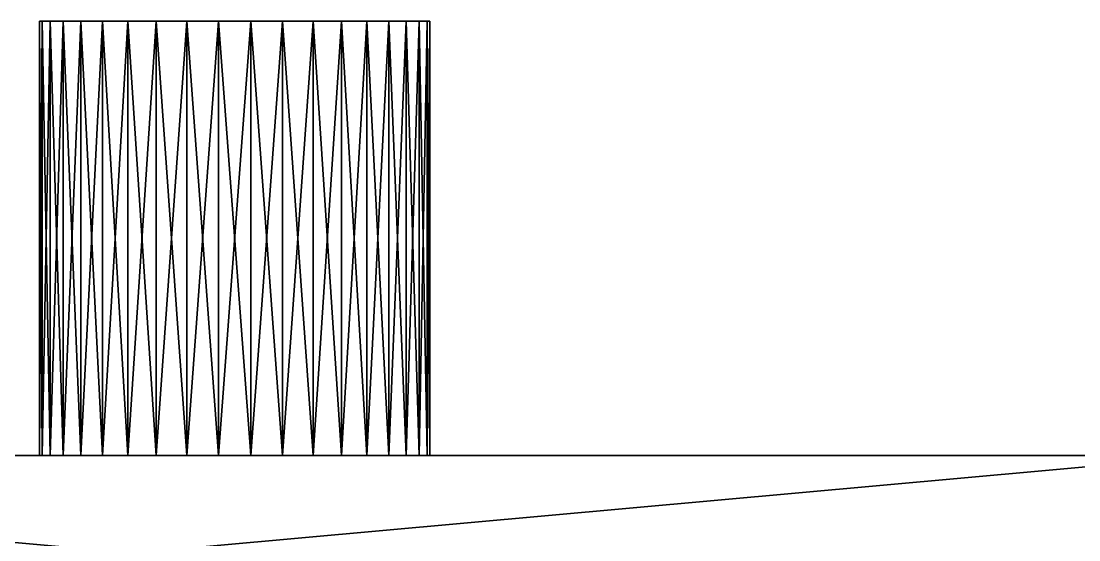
# Model space of a CAD drawing. Extents: x 0 to 100000, y 0 to 11296.
# Drawn here: x 70724 to 78085, y 6952 to 10561 of the extents above; entities that cross this region are included whole.
import ezdxf

# ---------------------------------------------------------------- set-up
doc = ezdxf.new("R2010")
doc.units = 0

msp = doc.modelspace()

# ---------------------------------------------------------------- linework, layer by layer
for points in [[(70871.210938, 10561.474609, 35267.363281), (70871.210938, 7539.474609, 35267.363281), (70852.695313, 7539.474609, 35490.851563)], [(70871.210938, 10561.474609, 35267.363281), (70852.695313, 7539.474609, 35490.851563), (70852.695313, 10561.474609, 35490.851563)], [(70852.695313, 10561.474609, 67264.664063), (70852.695313, 10561.474609, 35490.851563), (70852.695313, 7539.474609, 67264.664063)], [(70852.695313, 7539.474609, 67264.664063), (70852.695313, 10561.474609, 35490.851563), (70852.695313, 7539.474609, 35490.851563)], [(70852.695313, 10561.474609, 67264.664063), (70852.695313, 7539.474609, 67264.664063), (70871.210938, 7539.474609, 67488.15625)], [(70852.695313, 10561.474609, 67264.664063), (70871.210938, 7539.474609, 67488.15625), (70871.210938, 10561.474609, 67488.15625)], [(73568.320313, 10561.474609, 35490.851563), (70852.695313, 10561.474609, 35490.851563), (73568.320313, 10561.474609, 67264.664063)], [(73568.320313, 10561.474609, 67264.664063), (70852.695313, 10561.474609, 35490.851563), (70852.695313, 10561.474609, 67264.664063)], [(72953.15625, 10561.474609, 68401.382813), (70852.695313, 10561.474609, 67264.664063), (72755.9375, 10561.474609, 68508.117188)], [(72755.9375, 10561.474609, 68508.117188), (70852.695313, 10561.474609, 67264.664063), (72543.828125, 10561.474609, 68580.929688)], [(73568.320313, 10561.474609, 35490.851563), (70871.210938, 10561.474609, 35267.363281), (70852.695313, 10561.474609, 35490.851563)], [(72953.15625, 10561.474609, 68401.382813), (73130.125, 10561.474609, 68263.640625), (70852.695313, 10561.474609, 67264.664063)], [(70852.695313, 10561.474609, 67264.664063), (73130.125, 10561.474609, 68263.640625), (73282.015625, 10561.474609, 68098.65625)], [(70852.695313, 10561.474609, 67264.664063), (73282.015625, 10561.474609, 68098.65625), (73404.664063, 10561.474609, 67910.921875)], [(73404.664063, 10561.474609, 67910.921875), (73494.75, 10561.474609, 67705.554688), (70852.695313, 10561.474609, 67264.664063)], [(70852.695313, 10561.474609, 67264.664063), (73494.75, 10561.474609, 67705.554688), (73549.804688, 10561.474609, 67488.15625)], [(70852.695313, 10561.474609, 67264.664063), (73549.804688, 10561.474609, 67488.15625), (73568.320313, 10561.474609, 67264.664063)], [(70871.210938, 10561.474609, 67488.15625), (71467.851563, 10561.474609, 68401.382813), (70852.695313, 10561.474609, 67264.664063)], [(70852.695313, 10561.474609, 67264.664063), (71467.851563, 10561.474609, 68401.382813), (71665.078125, 10561.474609, 68508.117188)], [(70852.695313, 10561.474609, 67264.664063), (71665.078125, 10561.474609, 68508.117188), (71877.179688, 10561.474609, 68580.929688)], [(71877.179688, 10561.474609, 68580.929688), (72098.375, 10561.474609, 68617.84375), (70852.695313, 10561.474609, 67264.664063)], [(70852.695313, 10561.474609, 67264.664063), (72098.375, 10561.474609, 68617.84375), (72322.632813, 10561.474609, 68617.84375)], [(70852.695313, 10561.474609, 67264.664063), (72322.632813, 10561.474609, 68617.84375), (72543.828125, 10561.474609, 68580.929688)], [(70926.257813, 10561.474609, 35049.964844), (70926.257813, 7539.474609, 35049.964844), (70871.210938, 7539.474609, 35267.363281)], [(70926.257813, 10561.474609, 35049.964844), (70871.210938, 7539.474609, 35267.363281), (70871.210938, 10561.474609, 35267.363281)], [(70871.210938, 10561.474609, 67488.15625), (70871.210938, 7539.474609, 67488.15625), (70926.257813, 7539.474609, 67705.554688)], [(70871.210938, 10561.474609, 67488.15625), (70926.257813, 7539.474609, 67705.554688), (70926.257813, 10561.474609, 67705.554688)], [(73568.320313, 10561.474609, 35490.851563), (70926.257813, 10561.474609, 35049.964844), (70871.210938, 10561.474609, 35267.363281)], [(70871.210938, 10561.474609, 67488.15625), (70926.257813, 10561.474609, 67705.554688), (71467.851563, 10561.474609, 68401.382813)], [(71016.34375, 10561.474609, 34844.605469), (71016.34375, 7539.474609, 34844.605469), (70926.257813, 7539.474609, 35049.964844)], [(71016.34375, 10561.474609, 34844.605469), (70926.257813, 7539.474609, 35049.964844), (70926.257813, 10561.474609, 35049.964844)], [(70926.257813, 10561.474609, 67705.554688), (70926.257813, 7539.474609, 67705.554688), (71016.34375, 7539.474609, 67910.921875)], [(70926.257813, 10561.474609, 67705.554688), (71016.34375, 7539.474609, 67910.921875), (71016.34375, 10561.474609, 67910.921875)], [(71016.34375, 10561.474609, 34844.605469), (70926.257813, 10561.474609, 35049.964844), (73568.320313, 10561.474609, 35490.851563)], [(71467.851563, 10561.474609, 68401.382813), (70926.257813, 10561.474609, 67705.554688), (71016.34375, 10561.474609, 67910.921875)], [(71138.992188, 10561.474609, 34656.859375), (71138.992188, 7539.474609, 34656.859375), (71016.34375, 7539.474609, 34844.605469)], [(71138.992188, 10561.474609, 34656.859375), (71016.34375, 7539.474609, 34844.605469), (71016.34375, 10561.474609, 34844.605469)], [(71016.34375, 10561.474609, 67910.921875), (71016.34375, 7539.474609, 67910.921875), (71138.992188, 7539.474609, 68098.65625)], [(71016.34375, 10561.474609, 67910.921875), (71138.992188, 7539.474609, 68098.65625), (71138.992188, 10561.474609, 68098.65625)], [(73568.320313, 10561.474609, 35490.851563), (71138.992188, 10561.474609, 34656.859375), (71016.34375, 10561.474609, 34844.605469)], [(71467.851563, 10561.474609, 68401.382813), (71016.34375, 10561.474609, 67910.921875), (71138.992188, 10561.474609, 68098.65625)], [(71290.875, 10561.474609, 34491.875), (71290.875, 7539.474609, 34491.875), (71138.992188, 7539.474609, 34656.859375)], [(71290.875, 10561.474609, 34491.875), (71138.992188, 7539.474609, 34656.859375), (71138.992188, 10561.474609, 34656.859375)], [(71138.992188, 10561.474609, 68098.65625), (71138.992188, 7539.474609, 68098.65625), (71290.875, 7539.474609, 68263.640625)], [(71138.992188, 10561.474609, 68098.65625), (71290.875, 7539.474609, 68263.640625), (71290.875, 10561.474609, 68263.640625)], [(71138.992188, 10561.474609, 68098.65625), (71290.875, 10561.474609, 68263.640625), (71467.851563, 10561.474609, 68401.382813)], [(73568.320313, 10561.474609, 35490.851563), (71290.875, 10561.474609, 34491.875), (71138.992188, 10561.474609, 34656.859375)], [(71467.851563, 10561.474609, 34354.132813), (71467.851563, 7539.474609, 34354.132813), (71290.875, 7539.474609, 34491.875)], [(71467.851563, 10561.474609, 34354.132813), (71290.875, 7539.474609, 34491.875), (71290.875, 10561.474609, 34491.875)], [(71290.875, 10561.474609, 68263.640625), (71290.875, 7539.474609, 68263.640625), (71467.851563, 7539.474609, 68401.382813)], [(71290.875, 10561.474609, 68263.640625), (71467.851563, 7539.474609, 68401.382813), (71467.851563, 10561.474609, 68401.382813)], [(71467.851563, 10561.474609, 34354.132813), (71290.875, 10561.474609, 34491.875), (73568.320313, 10561.474609, 35490.851563)], [(71665.078125, 10561.474609, 34247.398438), (71665.078125, 7539.474609, 34247.398438), (71467.851563, 7539.474609, 34354.132813)], [(71665.078125, 10561.474609, 34247.398438), (71467.851563, 7539.474609, 34354.132813), (71467.851563, 10561.474609, 34354.132813)], [(71467.851563, 10561.474609, 68401.382813), (71467.851563, 7539.474609, 68401.382813), (71665.078125, 7539.474609, 68508.117188)], [(71467.851563, 10561.474609, 68401.382813), (71665.078125, 7539.474609, 68508.117188), (71665.078125, 10561.474609, 68508.117188)], [(71665.078125, 10561.474609, 34247.398438), (71467.851563, 10561.474609, 34354.132813), (73568.320313, 10561.474609, 35490.851563)], [(71877.179688, 10561.474609, 34174.582031), (71877.179688, 7539.474609, 34174.582031), (71665.078125, 7539.474609, 34247.398438)], [(71877.179688, 10561.474609, 34174.582031), (71665.078125, 7539.474609, 34247.398438), (71665.078125, 10561.474609, 34247.398438)], [(71665.078125, 10561.474609, 68508.117188), (71665.078125, 7539.474609, 68508.117188), (71877.179688, 7539.474609, 68580.929688)], [(71665.078125, 10561.474609, 68508.117188), (71877.179688, 7539.474609, 68580.929688), (71877.179688, 10561.474609, 68580.929688)], [(73568.320313, 10561.474609, 35490.851563), (71877.179688, 10561.474609, 34174.582031), (71665.078125, 10561.474609, 34247.398438)], [(72098.375, 10561.474609, 34137.671875), (72098.375, 7539.474609, 34137.671875), (71877.179688, 7539.474609, 34174.582031)], [(72098.375, 10561.474609, 34137.671875), (71877.179688, 7539.474609, 34174.582031), (71877.179688, 10561.474609, 34174.582031)], [(71877.179688, 10561.474609, 68580.929688), (71877.179688, 7539.474609, 68580.929688), (72098.375, 7539.474609, 68617.84375)], [(71877.179688, 10561.474609, 68580.929688), (72098.375, 7539.474609, 68617.84375), (72098.375, 10561.474609, 68617.84375)], [(73568.320313, 10561.474609, 35490.851563), (72098.375, 10561.474609, 34137.671875), (71877.179688, 10561.474609, 34174.582031)], [(72322.632813, 10561.474609, 34137.671875), (72322.632813, 7539.474609, 34137.671875), (72098.375, 7539.474609, 34137.671875)], [(72322.632813, 10561.474609, 34137.671875), (72098.375, 7539.474609, 34137.671875), (72098.375, 10561.474609, 34137.671875)], [(72098.375, 10561.474609, 68617.84375), (72098.375, 7539.474609, 68617.84375), (72322.632813, 7539.474609, 68617.84375)], [(72098.375, 10561.474609, 68617.84375), (72322.632813, 7539.474609, 68617.84375), (72322.632813, 10561.474609, 68617.84375)], [(72322.632813, 10561.474609, 34137.671875), (72098.375, 10561.474609, 34137.671875), (73568.320313, 10561.474609, 35490.851563)], [(72543.828125, 10561.474609, 34174.582031), (72543.828125, 7539.474609, 34174.582031), (72322.632813, 7539.474609, 34137.671875)], [(72543.828125, 10561.474609, 34174.582031), (72322.632813, 7539.474609, 34137.671875), (72322.632813, 10561.474609, 34137.671875)], [(72322.632813, 10561.474609, 68617.84375), (72322.632813, 7539.474609, 68617.84375), (72543.828125, 7539.474609, 68580.929688)], [(72322.632813, 10561.474609, 68617.84375), (72543.828125, 7539.474609, 68580.929688), (72543.828125, 10561.474609, 68580.929688)], [(73568.320313, 10561.474609, 35490.851563), (72543.828125, 10561.474609, 34174.582031), (72322.632813, 10561.474609, 34137.671875)], [(72755.9375, 10561.474609, 34247.398438), (72755.9375, 7539.474609, 34247.398438), (72543.828125, 7539.474609, 34174.582031)], [(72755.9375, 10561.474609, 34247.398438), (72543.828125, 7539.474609, 34174.582031), (72543.828125, 10561.474609, 34174.582031)], [(72543.828125, 10561.474609, 68580.929688), (72543.828125, 7539.474609, 68580.929688), (72755.9375, 7539.474609, 68508.117188)], [(72543.828125, 10561.474609, 68580.929688), (72755.9375, 7539.474609, 68508.117188), (72755.9375, 10561.474609, 68508.117188)], [(72755.9375, 10561.474609, 34247.398438), (72543.828125, 10561.474609, 34174.582031), (73568.320313, 10561.474609, 35490.851563)], [(72953.15625, 10561.474609, 34354.132813), (72953.15625, 7539.474609, 34354.132813), (72755.9375, 7539.474609, 34247.398438)], [(72953.15625, 10561.474609, 34354.132813), (72755.9375, 7539.474609, 34247.398438), (72755.9375, 10561.474609, 34247.398438)], [(72755.9375, 10561.474609, 68508.117188), (72755.9375, 7539.474609, 68508.117188), (72953.15625, 7539.474609, 68401.382813)], [(72755.9375, 10561.474609, 68508.117188), (72953.15625, 7539.474609, 68401.382813), (72953.15625, 10561.474609, 68401.382813)], [(72755.9375, 10561.474609, 34247.398438), (73568.320313, 10561.474609, 35490.851563), (72953.15625, 10561.474609, 34354.132813)], [(73130.125, 10561.474609, 34491.875), (73130.125, 7539.474609, 34491.875), (72953.15625, 7539.474609, 34354.132813)], [(73130.125, 10561.474609, 34491.875), (72953.15625, 7539.474609, 34354.132813), (72953.15625, 10561.474609, 34354.132813)], [(72953.15625, 10561.474609, 68401.382813), (72953.15625, 7539.474609, 68401.382813), (73130.125, 7539.474609, 68263.640625)], [(72953.15625, 10561.474609, 68401.382813), (73130.125, 7539.474609, 68263.640625), (73130.125, 10561.474609, 68263.640625)], [(72953.15625, 10561.474609, 34354.132813), (73568.320313, 10561.474609, 35490.851563), (73549.804688, 10561.474609, 35267.363281)], [(72953.15625, 10561.474609, 34354.132813), (73549.804688, 10561.474609, 35267.363281), (73494.75, 10561.474609, 35049.964844)], [(73494.75, 10561.474609, 35049.964844), (73404.664063, 10561.474609, 34844.605469), (72953.15625, 10561.474609, 34354.132813)], [(72953.15625, 10561.474609, 34354.132813), (73404.664063, 10561.474609, 34844.605469), (73282.015625, 10561.474609, 34656.859375)], [(72953.15625, 10561.474609, 34354.132813), (73282.015625, 10561.474609, 34656.859375), (73130.125, 10561.474609, 34491.875)], [(73282.015625, 10561.474609, 34656.859375), (73282.015625, 7539.474609, 34656.859375), (73130.125, 7539.474609, 34491.875)], [(73282.015625, 10561.474609, 34656.859375), (73130.125, 7539.474609, 34491.875), (73130.125, 10561.474609, 34491.875)], [(73130.125, 10561.474609, 68263.640625), (73130.125, 7539.474609, 68263.640625), (73282.015625, 7539.474609, 68098.65625)], [(73130.125, 10561.474609, 68263.640625), (73282.015625, 7539.474609, 68098.65625), (73282.015625, 10561.474609, 68098.65625)], [(73404.664063, 10561.474609, 34844.605469), (73404.664063, 7539.474609, 34844.605469), (73282.015625, 7539.474609, 34656.859375)], [(73404.664063, 10561.474609, 34844.605469), (73282.015625, 7539.474609, 34656.859375), (73282.015625, 10561.474609, 34656.859375)], [(73282.015625, 10561.474609, 68098.65625), (73282.015625, 7539.474609, 68098.65625), (73404.664063, 7539.474609, 67910.921875)], [(73282.015625, 10561.474609, 68098.65625), (73404.664063, 7539.474609, 67910.921875), (73404.664063, 10561.474609, 67910.921875)], [(73494.75, 10561.474609, 35049.964844), (73494.75, 7539.474609, 35049.964844), (73404.664063, 7539.474609, 34844.605469)], [(73494.75, 10561.474609, 35049.964844), (73404.664063, 7539.474609, 34844.605469), (73404.664063, 10561.474609, 34844.605469)], [(73404.664063, 10561.474609, 67910.921875), (73404.664063, 7539.474609, 67910.921875), (73494.75, 7539.474609, 67705.554688)], [(73404.664063, 10561.474609, 67910.921875), (73494.75, 7539.474609, 67705.554688), (73494.75, 10561.474609, 67705.554688)], [(73549.804688, 10561.474609, 35267.363281), (73549.804688, 7539.474609, 35267.363281), (73494.75, 7539.474609, 35049.964844)], [(73549.804688, 10561.474609, 35267.363281), (73494.75, 7539.474609, 35049.964844), (73494.75, 10561.474609, 35049.964844)], [(73494.75, 10561.474609, 67705.554688), (73494.75, 7539.474609, 67705.554688), (73549.804688, 7539.474609, 67488.15625)], [(73494.75, 10561.474609, 67705.554688), (73549.804688, 7539.474609, 67488.15625), (73549.804688, 10561.474609, 67488.15625)], [(73568.320313, 10561.474609, 35490.851563), (73568.320313, 7539.474609, 35490.851563), (73549.804688, 7539.474609, 35267.363281)], [(73568.320313, 10561.474609, 35490.851563), (73549.804688, 7539.474609, 35267.363281), (73549.804688, 10561.474609, 35267.363281)], [(73549.804688, 10561.474609, 67488.15625), (73549.804688, 7539.474609, 67488.15625), (73568.320313, 7539.474609, 67264.664063)], [(73549.804688, 10561.474609, 67488.15625), (73568.320313, 7539.474609, 67264.664063), (73568.320313, 10561.474609, 67264.664063)], [(73568.320313, 10561.474609, 35490.851563), (73568.320313, 10561.474609, 67264.664063), (73568.320313, 7539.474609, 35490.851563)], [(73568.320313, 7539.474609, 35490.851563), (73568.320313, 10561.474609, 67264.664063), (73568.320313, 7539.474609, 67264.664063)], [(71138.992188, 7539.474609, 68098.65625), (63994.445313, 7539.474609, 59273.328125), (56488.894531, 7539.474609, 72273.320313)], [(71138.992188, 7539.474609, 68098.65625), (56488.894531, 7539.474609, 72273.320313), (60642.042969, 7539.474609, 79466.796875)], [(70926.257813, 7539.474609, 35049.964844), (71016.34375, 7539.474609, 34844.605469), (56488.894531, 7539.474609, 27646.080078)], [(56488.894531, 7539.474609, 27646.080078), (71016.34375, 7539.474609, 34844.605469), (71138.992188, 7539.474609, 34656.859375)], [(56488.894531, 7539.474609, 27646.080078), (71138.992188, 7539.474609, 34656.859375), (60642.042969, 7539.474609, 20452.605469)], [(63994.445313, 7539.474609, 40646.078125), (70852.695313, 7539.474609, 35490.851563), (56488.894531, 7539.474609, 27646.080078)], [(56488.894531, 7539.474609, 27646.080078), (70852.695313, 7539.474609, 35490.851563), (70871.210938, 7539.474609, 35267.363281)], [(56488.894531, 7539.474609, 27646.080078), (70871.210938, 7539.474609, 35267.363281), (70926.257813, 7539.474609, 35049.964844)], [(71467.851563, 7539.474609, 34354.132813), (63994.445313, 7539.474609, 14646.080078), (60642.042969, 7539.474609, 20452.605469)], [(60642.042969, 7539.474609, 20452.605469), (71138.992188, 7539.474609, 34656.859375), (71290.875, 7539.474609, 34491.875)], [(60642.042969, 7539.474609, 20452.605469), (71290.875, 7539.474609, 34491.875), (71467.851563, 7539.474609, 34354.132813)], [(63994.445313, 7539.474609, 85273.320313), (71467.851563, 7539.474609, 68401.382813), (60642.042969, 7539.474609, 79466.796875)], [(60642.042969, 7539.474609, 79466.796875), (71467.851563, 7539.474609, 68401.382813), (71290.875, 7539.474609, 68263.640625)], [(60642.042969, 7539.474609, 79466.796875), (71290.875, 7539.474609, 68263.640625), (71138.992188, 7539.474609, 68098.65625)], [(71016.34375, 7539.474609, 67910.921875), (70926.257813, 7539.474609, 67705.554688), (63994.445313, 7539.474609, 59273.328125)], [(71665.078125, 7539.474609, 34247.398438), (63994.445313, 7539.474609, 14646.080078), (71467.851563, 7539.474609, 34354.132813)], [(79005.554688, 7539.474609, 85273.320313), (72322.632813, 7539.474609, 68617.84375), (63994.445313, 7539.474609, 85273.320313)], [(63994.445313, 7539.474609, 85273.320313), (72322.632813, 7539.474609, 68617.84375), (72098.375, 7539.474609, 68617.84375)], [(63994.445313, 7539.474609, 85273.320313), (72098.375, 7539.474609, 68617.84375), (71877.179688, 7539.474609, 68580.929688)], [(71016.34375, 7539.474609, 67910.921875), (63994.445313, 7539.474609, 59273.328125), (71138.992188, 7539.474609, 68098.65625)], [(71665.078125, 7539.474609, 34247.398438), (71877.179688, 7539.474609, 34174.582031), (63994.445313, 7539.474609, 14646.080078)], [(63994.445313, 7539.474609, 14646.080078), (71877.179688, 7539.474609, 34174.582031), (72098.375, 7539.474609, 34137.671875)], [(63994.445313, 7539.474609, 14646.080078), (72098.375, 7539.474609, 34137.671875), (79005.554688, 7539.474609, 14646.080078)], [(70926.257813, 7539.474609, 67705.554688), (70871.210938, 7539.474609, 67488.15625), (63994.445313, 7539.474609, 59273.328125)], [(63994.445313, 7539.474609, 59273.328125), (70871.210938, 7539.474609, 67488.15625), (70852.695313, 7539.474609, 67264.664063)], [(63994.445313, 7539.474609, 59273.328125), (70852.695313, 7539.474609, 67264.664063), (63994.445313, 7539.474609, 40646.078125)], [(63994.445313, 7539.474609, 40646.078125), (70852.695313, 7539.474609, 67264.664063), (70852.695313, 7539.474609, 35490.851563)], [(71877.179688, 7539.474609, 68580.929688), (71665.078125, 7539.474609, 68508.117188), (63994.445313, 7539.474609, 85273.320313)], [(63994.445313, 7539.474609, 85273.320313), (71665.078125, 7539.474609, 68508.117188), (71467.851563, 7539.474609, 68401.382813)], [(63994.445313, 6858.474121, 14646.080078), (63994.445313, 7539.474609, 14646.080078), (71500, 6858.474121, 14646.080078)], [(71500, 6858.474121, 14646.080078), (63994.445313, 7539.474609, 14646.080078), (79005.554688, 7539.474609, 14646.080078)], [(71500, 6858.474121, 85273.320313), (79005.554688, 7539.474609, 85273.320313), (63994.445313, 7539.474609, 85273.320313)], [(71500, 6858.474121, 85273.320313), (63994.445313, 7539.474609, 85273.320313), (63994.445313, 6858.474121, 85273.320313)], [(71500, 6858.474121, 14646.080078), (79005.554688, 7539.474609, 14646.080078), (79005.554688, 6858.474121, 14646.080078)], [(79005.554688, 6858.474121, 85273.320313), (79005.554688, 7539.474609, 85273.320313), (71500, 6858.474121, 85273.320313)], [(79005.554688, 7539.474609, 14646.080078), (72098.375, 7539.474609, 34137.671875), (72322.632813, 7539.474609, 34137.671875)], [(79005.554688, 7539.474609, 85273.320313), (72543.828125, 7539.474609, 68580.929688), (72322.632813, 7539.474609, 68617.84375)], [(79005.554688, 7539.474609, 14646.080078), (72322.632813, 7539.474609, 34137.671875), (72543.828125, 7539.474609, 34174.582031)], [(72543.828125, 7539.474609, 34174.582031), (72755.9375, 7539.474609, 34247.398438), (79005.554688, 7539.474609, 14646.080078)], [(72755.9375, 7539.474609, 68508.117188), (72543.828125, 7539.474609, 68580.929688), (79005.554688, 7539.474609, 85273.320313)], [(72953.15625, 7539.474609, 68401.382813), (72755.9375, 7539.474609, 68508.117188), (79005.554688, 7539.474609, 85273.320313)], [(72755.9375, 7539.474609, 34247.398438), (72953.15625, 7539.474609, 34354.132813), (79005.554688, 7539.474609, 14646.080078)], [(79005.554688, 7539.474609, 85273.320313), (73130.125, 7539.474609, 68263.640625), (72953.15625, 7539.474609, 68401.382813)], [(79005.554688, 7539.474609, 14646.080078), (72953.15625, 7539.474609, 34354.132813), (73130.125, 7539.474609, 34491.875)], [(79005.554688, 7539.474609, 85273.320313), (73282.015625, 7539.474609, 68098.65625), (73130.125, 7539.474609, 68263.640625)], [(79005.554688, 7539.474609, 14646.080078), (73130.125, 7539.474609, 34491.875), (73282.015625, 7539.474609, 34656.859375)], [(73404.664063, 7539.474609, 67910.921875), (73282.015625, 7539.474609, 68098.65625), (79005.554688, 7539.474609, 85273.320313)], [(73282.015625, 7539.474609, 34656.859375), (73404.664063, 7539.474609, 34844.605469), (79005.554688, 7539.474609, 14646.080078)], [(79005.554688, 7539.474609, 85273.320313), (73494.75, 7539.474609, 67705.554688), (73404.664063, 7539.474609, 67910.921875)], [(79005.554688, 7539.474609, 14646.080078), (73404.664063, 7539.474609, 34844.605469), (73494.75, 7539.474609, 35049.964844)], [(73549.804688, 7539.474609, 67488.15625), (73494.75, 7539.474609, 67705.554688), (79005.554688, 7539.474609, 85273.320313)], [(79005.554688, 7539.474609, 14646.080078), (73494.75, 7539.474609, 35049.964844), (79005.554688, 7539.474609, 40646.078125)], [(79005.554688, 7539.474609, 40646.078125), (73494.75, 7539.474609, 35049.964844), (73549.804688, 7539.474609, 35267.363281)], [(79005.554688, 7539.474609, 40646.078125), (73549.804688, 7539.474609, 35267.363281), (79005.554688, 7539.474609, 59273.328125)], [(79005.554688, 7539.474609, 59273.328125), (73549.804688, 7539.474609, 35267.363281), (73568.320313, 7539.474609, 35490.851563)], [(79005.554688, 7539.474609, 85273.320313), (73568.320313, 7539.474609, 67264.664063), (73549.804688, 7539.474609, 67488.15625)], [(79005.554688, 7539.474609, 59273.328125), (73568.320313, 7539.474609, 35490.851563), (79005.554688, 7539.474609, 85273.320313)], [(79005.554688, 7539.474609, 85273.320313), (73568.320313, 7539.474609, 35490.851563), (73568.320313, 7539.474609, 67264.664063)]]:
    msp.add_3dface(points)

doc.saveas('drawing.dxf')
